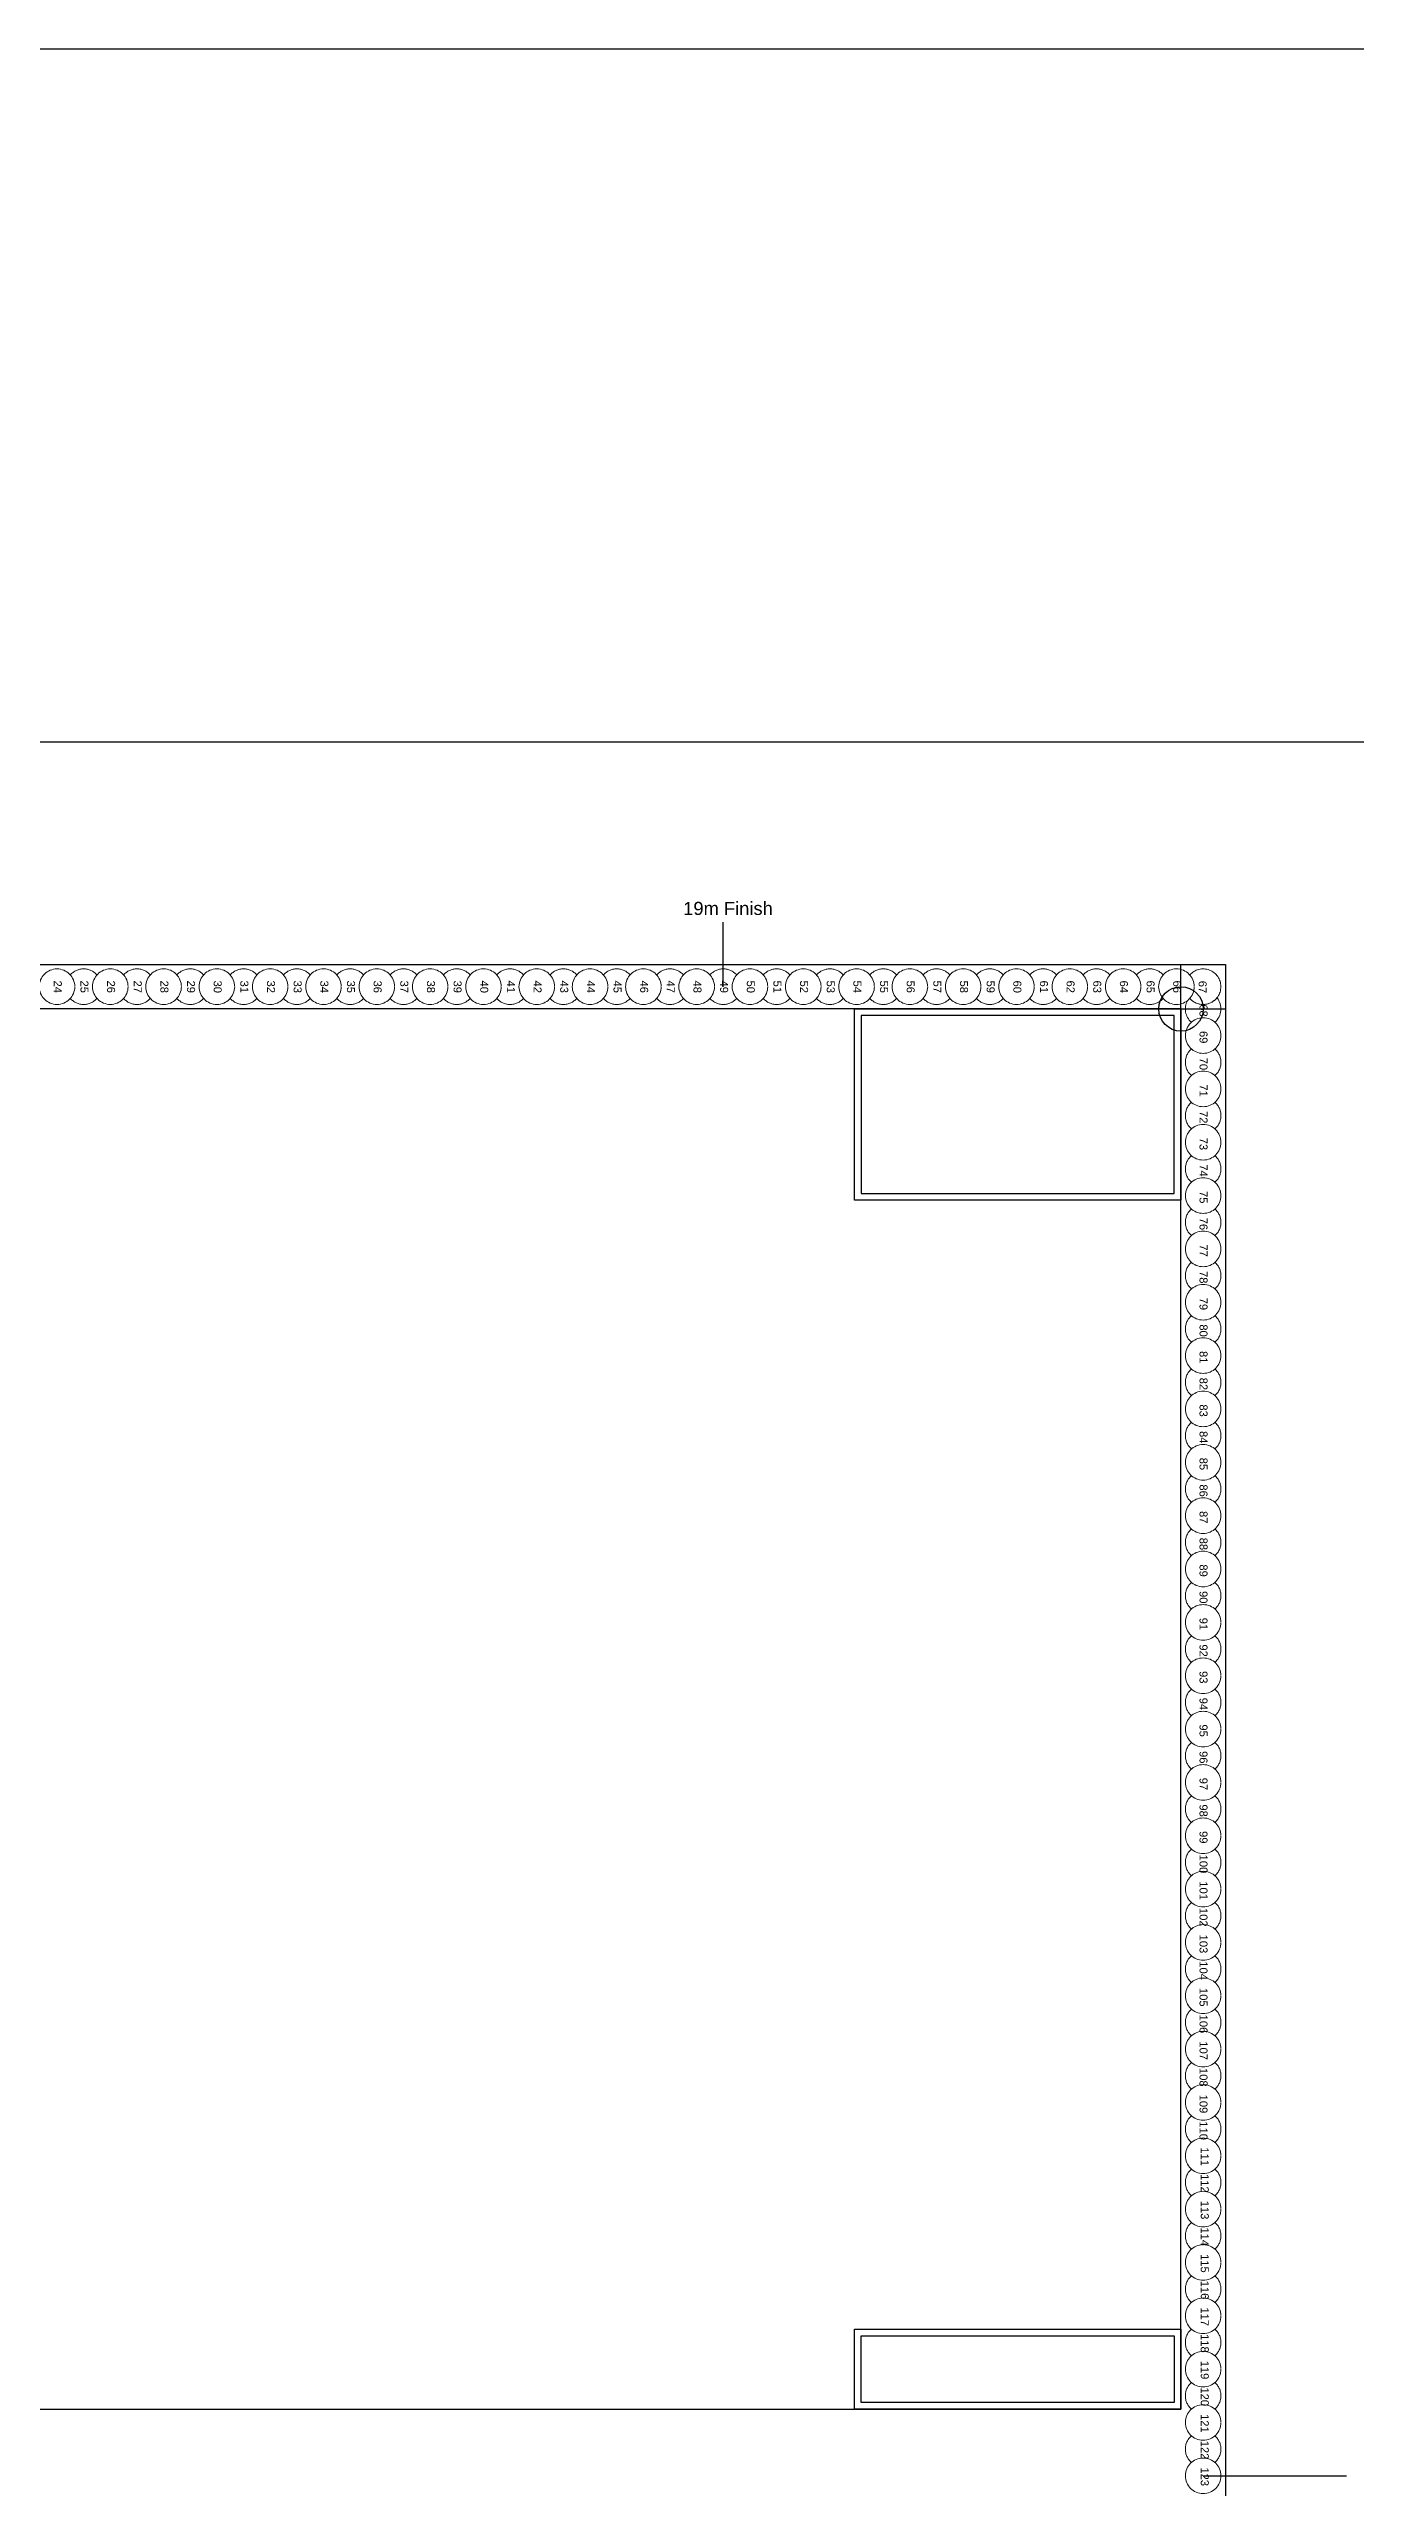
# Model space of a CAD drawing. Header units: metres. Extents: x 648700 to 648889, y 3454355 to 3454496.
# Drawn here: x 648729.9 to 648759.3, y 3454441.4 to 3454496.3 of the extents above; entities that cross this region are included whole.
import ezdxf
from ezdxf.enums import TextEntityAlignment as Align

# ---------------------------------------------------------------- set-up
doc = ezdxf.new("R2010")
doc.units = ezdxf.units.M
doc.header["$LTSCALE"] = 5
doc.header["$PDMODE"] = 34
doc.header["$PDSIZE"] = -0.1
for name, pattern in [('DASHED', [0.75, 0.5, -0.25]), ('DGN Style 2', [1, 0.6, -0.4]), ('DUZ', [500, 500])]:
    doc.linetypes.add(name, pattern=pattern)
for name, color, linetype in [('A01-200', 1, 'DUZ'), ('outlook', 4, 'Continuous'), ('XYZTABLO', 7, 'Continuous')]:
    doc.layers.add(name, color=color, linetype=linetype)
for name, color, linetype, lineweight in [('DEMIRLI KAZIK', 4, 'Continuous', 0), ('kazik_no_buyuk', 212, 'Continuous', 50), ('PLASTIK KAZIK', 100, 'Continuous', 0)]:
    doc.layers.add(name, color=color, linetype=linetype, lineweight=lineweight)
doc.styles.get("Standard").update_dxf_attribs({"font": 'arial.ttf'})
doc.styles.add('style1', font='arial.ttf', dxfattribs={"height": 10})

msp = doc.modelspace()

# ---------------------------------------------------------------- linework, layer by layer
at = {"layer": 'A01-200'}
for p, q in [((648719.336, 3454475.692), (648756.337, 3454475.692)), ((648756.337, 3454475.692), (648756.337, 3454371.689))]:
    msp.add_line(p, q, dxfattribs=at)
for points in [[(648755.337, 3454474.692), (648720.336, 3454474.692), (648720.336, 3454443.191), (648755.337, 3454443.191), (648755.337, 3454474.692)], [(648755.337, 3454474.692), (648755.337, 3454470.392), (648747.987, 3454470.392), (648747.987, 3454474.692), (648755.337, 3454474.692)], [(648748.137, 3454470.542), (648755.187, 3454470.542), (648755.187, 3454474.542), (648748.137, 3454474.542), (648748.137, 3454470.542)], [(648755.337, 3454444.991), (648755.337, 3454443.191), (648747.987, 3454443.191), (648747.987, 3454444.991), (648755.337, 3454444.991)], [(648755.187, 3454444.841), (648755.187, 3454443.341), (648748.137, 3454443.341), (648748.137, 3454444.841), (648755.187, 3454444.841)]]:
    msp.add_lwpolyline(points, dxfattribs=at)
at = {"layer": 'DEMIRLI KAZIK', "linetype": 'DASHED'}
for centre in [(648730.036, 3454475.192), (648731.236, 3454475.192), (648732.436, 3454475.192), (648733.636, 3454475.192), (648734.836, 3454475.192), (648736.036, 3454475.192), (648737.236, 3454475.192), (648738.436, 3454475.192), (648739.636, 3454475.192), (648740.836, 3454475.192), (648742.036, 3454475.192), (648743.236, 3454475.192), (648744.436, 3454475.192), (648745.636, 3454475.192), (648746.836, 3454475.192), (648748.036, 3454475.192), (648749.236, 3454475.192), (648750.436, 3454475.192), (648751.636, 3454475.192), (648752.836, 3454475.192), (648754.036, 3454475.192), (648755.236, 3454475.192), (648755.838, 3454474.091), (648755.838, 3454472.891), (648755.838, 3454471.691), (648755.838, 3454470.491), (648755.838, 3454469.291), (648755.838, 3454468.091), (648755.838, 3454466.891), (648755.838, 3454465.691), (648755.838, 3454464.491), (648755.838, 3454463.291), (648755.838, 3454462.091), (648755.838, 3454460.89), (648755.838, 3454459.69), (648755.838, 3454458.49), (648755.838, 3454457.29), (648755.838, 3454456.09), (648755.838, 3454454.89), (648755.838, 3454453.69), (648755.838, 3454452.49), (648755.838, 3454451.29), (648755.838, 3454450.09), (648755.838, 3454448.89), (648755.838, 3454447.69), (648755.838, 3454446.49), (648755.838, 3454445.29), (648755.837, 3454444.09), (648755.837, 3454442.89), (648755.837, 3454441.69)]:
    msp.add_circle(centre, 0.4, dxfattribs=at)
at = {"layer": 'outlook'}
msp.add_line((648769.686, 3454480.692), (648714.336, 3454480.692), dxfattribs=at)
at = {"layer": 'PLASTIK KAZIK', "linetype": 'DASHED'}
for centre, start, end in [((648730.636, 3454475.192), 41.4096, 138.5904), ((648731.836, 3454475.192), 41.4096, 138.5904), ((648733.036, 3454475.192), 41.4096, 138.5904), ((648734.236, 3454475.192), 41.4096, 138.5904), ((648735.436, 3454475.192), 41.4096, 138.5904), ((648736.636, 3454475.192), 41.4096, 138.5904), ((648737.836, 3454475.192), 41.4096, 138.5904), ((648739.036, 3454475.192), 41.4096, 138.5904), ((648740.236, 3454475.192), 41.4096, 138.5904), ((648741.436, 3454475.192), 41.4096, 138.5904), ((648742.636, 3454475.192), 41.4096, 138.5904), ((648743.836, 3454475.192), 41.4096, 138.5904), ((648745.036, 3454475.192), 41.4096, 138.5904), ((648746.236, 3454475.192), 41.4096, 138.5904), ((648747.436, 3454475.192), 41.4096, 138.5904), ((648748.636, 3454475.192), 41.4096, 138.5904), ((648749.836, 3454475.192), 41.4096, 138.5904), ((648751.036, 3454475.192), 41.4096, 138.5904), ((648752.236, 3454475.192), 41.4096, 138.5904), ((648753.436, 3454475.192), 41.4096, 138.5904), ((648754.636, 3454475.192), 41.4096, 138.5904), ((648755.836, 3454475.192), 221.4096, 138.5904), ((648730.636, 3454475.192), 221.4096, 318.5904), ((648731.836, 3454475.192), 221.4096, 318.5904), ((648733.036, 3454475.192), 221.4096, 318.5904), ((648734.236, 3454475.192), 221.4096, 318.5904), ((648735.436, 3454475.192), 221.4096, 318.5904), ((648736.636, 3454475.192), 221.4096, 318.5904), ((648737.836, 3454475.192), 221.4096, 318.5904), ((648739.036, 3454475.192), 221.4096, 318.5904), ((648740.236, 3454475.192), 221.4096, 318.5904), ((648741.436, 3454475.192), 221.4096, 318.5904), ((648742.636, 3454475.192), 221.4096, 318.5904), ((648743.836, 3454475.192), 221.4096, 318.5904), ((648745.036, 3454475.192), 221.4096, 318.5904), ((648746.236, 3454475.192), 221.4096, 318.5904), ((648747.436, 3454475.192), 221.4096, 318.5904), ((648748.636, 3454475.192), 221.4096, 318.5904), ((648749.836, 3454475.192), 221.4096, 318.5904), ((648751.036, 3454475.192), 221.4096, 318.5904), ((648752.236, 3454475.192), 221.4096, 318.5904), ((648753.436, 3454475.192), 221.4096, 318.5904), ((648754.636, 3454475.192), 221.4096, 318.5904), ((648755.837, 3454474.692), 152.4749, 228.7734), ((648755.836, 3454475.192), 221.4096, 318.5904), ((648755.837, 3454474.692), 311.3303, 38.8034), ((648755.838, 3454473.491), 131.4096, 228.5904), ((648755.838, 3454473.491), 311.4096, 48.5904), ((648755.838, 3454472.291), 131.4096, 228.5904), ((648755.838, 3454472.291), 311.4096, 48.5904), ((648755.838, 3454471.091), 131.4096, 228.5904), ((648755.838, 3454471.091), 311.4096, 48.5904), ((648755.838, 3454469.891), 131.4096, 228.5904), ((648755.838, 3454469.891), 311.4096, 48.5904), ((648755.838, 3454468.691), 131.3251, 228.5904), ((648755.838, 3454468.691), 311.4096, 48.6376), ((648755.838, 3454467.491), 131.4096, 228.5904), ((648755.838, 3454467.491), 311.4096, 48.5904), ((648755.838, 3454466.291), 131.4096, 228.5904), ((648755.838, 3454466.291), 311.4096, 48.5904), ((648755.838, 3454465.091), 131.4096, 228.5904), ((648755.838, 3454465.091), 311.4096, 48.5904), ((648755.838, 3454463.891), 131.4096, 228.5904), ((648755.838, 3454463.891), 311.4096, 48.5904), ((648755.838, 3454462.691), 131.4096, 228.5904), ((648755.838, 3454462.691), 311.4096, 48.5904), ((648755.838, 3454461.49), 131.3251, 228.5904), ((648755.838, 3454461.49), 311.4096, 48.6376), ((648755.838, 3454460.29), 131.4096, 228.5904), ((648755.838, 3454460.29), 311.4096, 48.5904), ((648755.838, 3454459.09), 131.4096, 228.5904), ((648755.838, 3454459.09), 311.4096, 48.5904), ((648755.838, 3454457.89), 131.4096, 228.5904), ((648755.838, 3454457.89), 311.4096, 48.5904), ((648755.838, 3454456.69), 131.4096, 228.5904), ((648755.838, 3454456.69), 311.4096, 48.5904), ((648755.838, 3454455.49), 131.4096, 228.5904), ((648755.838, 3454455.49), 311.4096, 48.5904), ((648755.838, 3454454.29), 131.4096, 228.5904), ((648755.838, 3454454.29), 311.4096, 48.5904), ((648755.838, 3454453.09), 131.4096, 228.5904), ((648755.838, 3454453.09), 311.4096, 48.5904), ((648755.838, 3454451.89), 131.3251, 228.5904), ((648755.838, 3454451.89), 311.4096, 48.6376), ((648755.838, 3454450.69), 131.4096, 228.5904), ((648755.838, 3454450.69), 311.4096, 48.5904), ((648755.838, 3454449.49), 131.4096, 228.5904), ((648755.838, 3454449.49), 311.4096, 48.5904), ((648755.838, 3454448.29), 131.4096, 228.5904), ((648755.838, 3454448.29), 311.4096, 48.5904), ((648755.838, 3454447.09), 131.4096, 228.5904), ((648755.838, 3454447.09), 311.4096, 48.5904), ((648755.838, 3454445.89), 131.4096, 228.5904), ((648755.838, 3454445.89), 311.4096, 48.5904), ((648755.837, 3454444.69), 131.3251, 228.5904), ((648755.837, 3454444.69), 311.4096, 48.6376), ((648755.837, 3454443.49), 131.4096, 228.5904), ((648755.837, 3454443.49), 311.4096, 48.5904), ((648755.837, 3454442.29), 131.4096, 228.5904), ((648755.837, 3454442.29), 311.4096, 48.5904)]:
    msp.add_arc(centre, 0.4, start, end, dxfattribs=at)
at = {"layer": 'XYZTABLO', "color": 2}
for p, q in [((648745.036, 3454475.192), (648745.036, 3454476.644)), ((648755.837, 3454441.69), (648759.065, 3454441.69))]:
    msp.add_line(p, q, dxfattribs=at)
at = {"layer": 'XYZTABLO'}
msp.add_lwpolyline([(648699.797, 3454496.293), (648888.856, 3454496.293), (648888.856, 3454355.238), (648699.797, 3454355.238)], close=True, dxfattribs=at)
msp.add_point((648755.337, 3454474.692), dxfattribs=at)

# ---------------------------------------------------------------- texts
at = {"layer": 'kazik_no_buyuk', "linetype": 'DGN Style 2', "ltscale": 0.002, "style": 'style1'}
for s, p in [('24', (648729.964, 3454475.19)), ('25', (648730.564, 3454475.19)), ('26', (648731.164, 3454475.19)), ('27', (648731.764, 3454475.19)), ('28', (648732.364, 3454475.19)), ('29', (648732.964, 3454475.19)), ('30', (648733.564, 3454475.19)), ('31', (648734.164, 3454475.19)), ('32', (648734.764, 3454475.19)), ('33', (648735.364, 3454475.19)), ('34', (648735.964, 3454475.19)), ('35', (648736.564, 3454475.19)), ('36', (648737.164, 3454475.19)), ('37', (648737.764, 3454475.19)), ('38', (648738.364, 3454475.19)), ('39', (648738.964, 3454475.19)), ('50', (648745.564, 3454475.19)), ('51', (648746.164, 3454475.19)), ('52', (648746.764, 3454475.19)), ('53', (648747.364, 3454475.19)), ('54', (648747.964, 3454475.19)), ('55', (648748.564, 3454475.19)), ('56', (648749.164, 3454475.19)), ('57', (648749.764, 3454475.19)), ('58', (648750.364, 3454475.19)), ('59', (648750.964, 3454475.19)), ('60', (648751.564, 3454475.19)), ('61', (648752.164, 3454475.19)), ('62', (648752.764, 3454475.19)), ('63', (648753.364, 3454475.19)), ('64', (648753.964, 3454475.19)), ('65', (648754.564, 3454475.19)), ('66', (648755.164, 3454475.19)), ('67', (648755.737, 3454475.184)), ('68', (648755.756, 3454474.655)), ('69', (648755.756, 3454474.055)), ('70', (648755.756, 3454473.455)), ('71', (648755.756, 3454472.855)), ('72', (648755.756, 3454472.255)), ('73', (648755.756, 3454471.655)), ('74', (648755.756, 3454471.055)), ('75', (648755.756, 3454470.455)), ('76', (648755.756, 3454469.855)), ('77', (648755.756, 3454469.255)), ('78', (648755.756, 3454468.655)), ('79', (648755.756, 3454468.055)), ('80', (648755.756, 3454467.455)), ('81', (648755.756, 3454466.855)), ('82', (648755.756, 3454466.255)), ('83', (648755.756, 3454465.655)), ('84', (648755.756, 3454465.055)), ('85', (648755.756, 3454464.455)), ('86', (648755.756, 3454463.855)), ('87', (648755.756, 3454463.255)), ('88', (648755.756, 3454462.655)), ('89', (648755.756, 3454462.055)), ('90', (648755.756, 3454461.455)), ('91', (648755.756, 3454460.855)), ('92', (648755.756, 3454460.255)), ('93', (648755.756, 3454459.655)), ('94', (648755.756, 3454459.055)), ('95', (648755.756, 3454458.455)), ('96', (648755.756, 3454457.855)), ('97', (648755.756, 3454457.255)), ('98', (648755.756, 3454456.655)), ('99', (648755.756, 3454456.055)), ('100', (648755.756, 3454455.455)), ('101', (648755.756, 3454454.855)), ('102', (648755.756, 3454454.255)), ('103', (648755.756, 3454453.655)), ('104', (648755.756, 3454453.055)), ('105', (648755.756, 3454452.455)), ('106', (648755.756, 3454451.855)), ('107', (648755.756, 3454451.255)), ('108', (648755.756, 3454450.655)), ('109', (648755.756, 3454450.055)), ('110', (648755.756, 3454449.455)), ('111', (648755.784, 3454448.869)), ('112', (648755.784, 3454448.269)), ('113', (648755.784, 3454447.669)), ('114', (648755.784, 3454447.069)), ('115', (648755.784, 3454446.469)), ('116', (648755.784, 3454445.869)), ('117', (648755.784, 3454445.269)), ('118', (648755.784, 3454444.669)), ('119', (648755.784, 3454444.069)), ('120', (648755.784, 3454443.469)), ('121', (648755.784, 3454442.869)), ('122', (648755.784, 3454442.269)), ('123', (648755.784, 3454441.669))]:
    msp.add_text(s, height=0.18, rotation=270, dxfattribs=at).set_placement(p, align=Align.CENTER)
at = {"layer": 'kazik_no_buyuk', "linetype": 'DASHED', "ltscale": 0.002, "style": 'style1'}
for s, p in [('40', (648739.564, 3454475.19)), ('41', (648740.164, 3454475.19)), ('42', (648740.764, 3454475.19)), ('43', (648741.364, 3454475.19)), ('44', (648741.964, 3454475.19)), ('45', (648742.564, 3454475.19)), ('46', (648743.164, 3454475.19)), ('47', (648743.764, 3454475.19)), ('48', (648744.364, 3454475.19)), ('49', (648744.964, 3454475.19))]:
    msp.add_text(s, height=0.18, rotation=270, dxfattribs=at).set_placement(p, align=Align.CENTER)
at = {"layer": 'XYZTABLO', "color": 2}
msp.add_text('19m Finish', height=0.2953, rotation=359.9994, dxfattribs=at).set_placement((648746.15, 3454476.805), align=Align.RIGHT)

doc.saveas('drawing.dxf')
